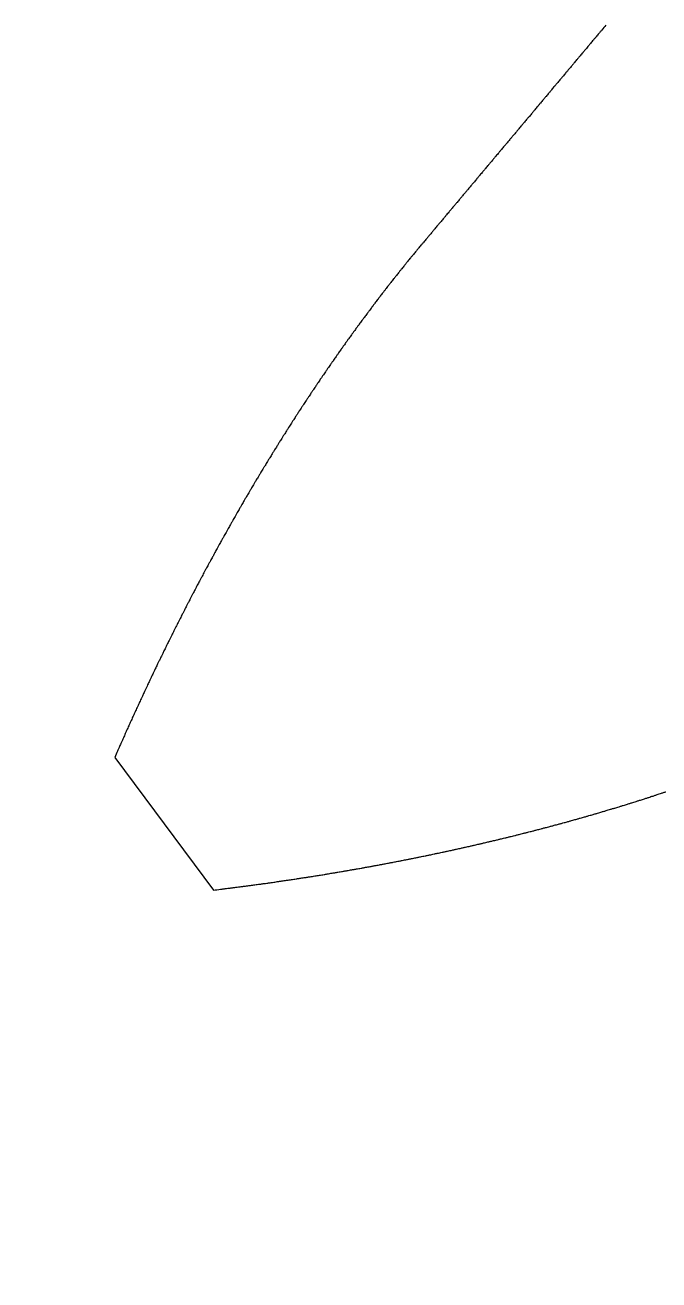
# Model space of a CAD drawing. Header units: millimetres. Extents: x -99 to 99, y -114 to 99.
# Drawn here: x -67.15 to -57.64, y -55.28 to -36.45 of the extents above; entities that cross this region are included whole.
import ezdxf

# ---------------------------------------------------------------- set-up
doc = ezdxf.new("R2010")
doc.units = ezdxf.units.MM

msp = doc.modelspace()

# ---------------------------------------------------------------- linework, layer by layer
at = {"color": 7, "linetype": 'Continuous', "lineweight": 25}
msp.add_line((-65.805, -47.444), (-64.324, -49.433), dxfattribs=at)
msp.add_circle((0, 0), 99, dxfattribs=at)
for points, knots in [([(-58.438, -36.451), (-58.458, -36.475), (-58.479, -36.5), (-58.5, -36.525), (-58.505, -36.531), (-58.514, -36.542), (-58.528, -36.559), (-58.537, -36.57), (-58.542, -36.575), (-58.556, -36.592), (-58.57, -36.608), (-58.584, -36.625), (-58.589, -36.631), (-58.598, -36.642), (-58.612, -36.658), (-58.621, -36.669), (-58.626, -36.675), (-58.64, -36.691), (-58.654, -36.708), (-58.668, -36.725), (-58.672, -36.73), (-58.682, -36.741), (-58.695, -36.758), (-58.705, -36.769), (-58.709, -36.774), (-58.723, -36.791), (-58.737, -36.808), (-58.751, -36.824), (-58.756, -36.83), (-58.765, -36.841), (-58.779, -36.858), (-58.788, -36.869), (-58.793, -36.874), (-58.807, -36.891), (-58.821, -36.907), (-58.835, -36.924), (-58.839, -36.929), (-58.849, -36.941), (-58.863, -36.957), (-58.872, -36.968), (-58.877, -36.974), (-58.891, -36.99), (-58.904, -37.007), (-58.918, -37.024), (-58.923, -37.029), (-58.932, -37.04), (-58.946, -37.057), (-58.956, -37.068), (-58.96, -37.073), (-58.974, -37.09), (-58.988, -37.107), (-59.002, -37.123), (-59.007, -37.129), (-59.016, -37.14), (-59.03, -37.156), (-59.039, -37.167), (-59.044, -37.173), (-59.058, -37.189), (-59.072, -37.206), (-59.085, -37.223), (-59.09, -37.228), (-59.099, -37.239), (-59.113, -37.256), (-59.123, -37.267), (-59.127, -37.272), (-59.141, -37.289), (-59.155, -37.306), (-59.169, -37.322), (-59.174, -37.328), (-59.183, -37.339), (-59.197, -37.355), (-59.206, -37.366), (-59.211, -37.372), (-59.225, -37.389), (-59.239, -37.405), (-59.253, -37.422), (-59.257, -37.427), (-59.266, -37.438), (-59.28, -37.455), (-59.29, -37.466), (-59.294, -37.472), (-59.308, -37.488), (-59.322, -37.505), (-59.336, -37.521), (-59.341, -37.527), (-59.35, -37.538), (-59.364, -37.554), (-59.373, -37.566), (-59.378, -37.571), (-59.392, -37.588), (-59.406, -37.604), (-59.42, -37.621), (-59.424, -37.626), (-59.433, -37.637), (-59.447, -37.654), (-59.457, -37.665), (-59.461, -37.671), (-59.475, -37.687), (-59.489, -37.704), (-59.503, -37.72), (-59.508, -37.726), (-59.517, -37.737), (-59.531, -37.753), (-59.54, -37.764), (-59.545, -37.77), (-59.559, -37.787), (-59.573, -37.803), (-59.586, -37.82), (-59.591, -37.825), (-59.6, -37.836), (-59.614, -37.853), (-59.624, -37.864), (-59.628, -37.869), (-59.642, -37.886), (-59.656, -37.903), (-59.67, -37.919), (-59.675, -37.925), (-59.684, -37.936), (-59.698, -37.952), (-59.707, -37.963), (-59.712, -37.969), (-59.726, -37.985), (-59.739, -38.002), (-59.753, -38.019), (-59.758, -38.024), (-59.767, -38.035), (-59.781, -38.052), (-59.79, -38.063), (-59.795, -38.068), (-59.809, -38.085), (-59.823, -38.101), (-59.837, -38.118), (-59.841, -38.124), (-59.851, -38.135), (-59.865, -38.151), (-59.874, -38.162), (-59.878, -38.168), (-59.892, -38.184), (-59.906, -38.201), (-59.92, -38.217), (-59.925, -38.223), (-59.934, -38.234), (-59.948, -38.251), (-59.957, -38.262), (-59.962, -38.267), (-59.976, -38.284), (-59.99, -38.3), (-60.004, -38.317), (-60.008, -38.322), (-60.017, -38.333), (-60.031, -38.35), (-60.041, -38.361), (-60.045, -38.366), (-60.059, -38.383), (-60.073, -38.4), (-60.087, -38.416), (-60.092, -38.422), (-60.101, -38.433), (-60.115, -38.449), (-60.124, -38.46), (-60.129, -38.466), (-60.142, -38.482), (-60.156, -38.499), (-60.17, -38.515), (-60.175, -38.521), (-60.184, -38.532), (-60.198, -38.549), (-60.207, -38.56), (-60.212, -38.565), (-60.226, -38.582), (-60.24, -38.598), (-60.254, -38.615), (-60.258, -38.62), (-60.267, -38.631), (-60.281, -38.648), (-60.291, -38.659), (-60.295, -38.664), (-60.309, -38.681), (-60.323, -38.698), (-60.337, -38.714), (-60.342, -38.72), (-60.351, -38.731), (-60.365, -38.747), (-60.374, -38.758), (-60.379, -38.764), (-60.392, -38.78), (-60.406, -38.797), (-60.42, -38.813), (-60.425, -38.819), (-60.434, -38.83), (-60.448, -38.846), (-60.457, -38.857), (-60.462, -38.863), (-60.476, -38.88), (-60.49, -38.896), (-60.504, -38.913), (-60.508, -38.918), (-60.517, -38.929), (-60.531, -38.946), (-60.541, -38.957), (-60.545, -38.962), (-60.559, -38.979), (-60.573, -38.995), (-60.587, -39.012), (-60.591, -39.017), (-60.601, -39.028), (-60.615, -39.045), (-60.624, -39.056), (-60.628, -39.062), (-60.642, -39.078), (-60.656, -39.095), (-60.67, -39.111), (-60.675, -39.117), (-60.684, -39.128), (-60.698, -39.144), (-60.707, -39.155), (-60.712, -39.161), (-60.726, -39.177), (-60.739, -39.194), (-60.753, -39.21), (-60.758, -39.216), (-60.767, -39.227), (-60.781, -39.243), (-60.79, -39.254), (-60.795, -39.26), (-60.809, -39.277), (-60.823, -39.293), (-60.837, -39.31), (-60.841, -39.315), (-60.85, -39.326), (-60.864, -39.343), (-60.874, -39.354), (-60.878, -39.359), (-60.892, -39.376), (-60.906, -39.392), (-60.92, -39.409), (-60.924, -39.414), (-60.934, -39.425), (-60.948, -39.442), (-60.957, -39.453), (-60.961, -39.458), (-60.975, -39.475), (-60.989, -39.491), (-61.003, -39.508), (-61.008, -39.513), (-61.017, -39.524), (-61.031, -39.541), (-61.04, -39.552), (-61.045, -39.558), (-61.058, -39.574), (-61.072, -39.591), (-61.086, -39.607), (-61.091, -39.613), (-61.1, -39.624), (-61.114, -39.64), (-61.123, -39.651), (-61.128, -39.657), (-61.142, -39.673), (-61.156, -39.69), (-61.169, -39.706), (-61.174, -39.712), (-61.183, -39.723), (-61.197, -39.739), (-61.206, -39.75), (-61.211, -39.756), (-61.225, -39.772), (-61.239, -39.789), (-61.252, -39.806), (-61.257, -39.811), (-61.266, -39.822), (-61.28, -39.839), (-61.289, -39.85), (-61.294, -39.855), (-61.308, -39.872), (-61.321, -39.889), (-61.335, -39.906), (-61.34, -39.911), (-61.349, -39.922), (-61.363, -39.939), (-61.372, -39.95), (-61.376, -39.956), (-61.39, -39.973), (-61.404, -39.989), (-61.417, -40.006), (-61.422, -40.012), (-61.431, -40.023), (-61.445, -40.04), (-61.454, -40.051), (-61.458, -40.057), (-61.472, -40.074), (-61.485, -40.09), (-61.499, -40.107), (-61.504, -40.113), (-61.513, -40.124), (-61.526, -40.141), (-61.535, -40.153), (-61.54, -40.158), (-61.553, -40.175), (-61.567, -40.192), (-61.58, -40.209), (-61.585, -40.215), (-61.594, -40.226), (-61.607, -40.243), (-61.616, -40.255), (-61.621, -40.26), (-61.634, -40.278), (-61.648, -40.295), (-61.661, -40.312), (-61.666, -40.317), (-61.675, -40.329), (-61.688, -40.346), (-61.697, -40.358), (-61.701, -40.363), (-61.715, -40.38), (-61.728, -40.398), (-61.742, -40.415), (-61.746, -40.421), (-61.755, -40.432), (-61.768, -40.449), (-61.777, -40.461), (-61.782, -40.467), (-61.795, -40.484), (-61.808, -40.501), (-61.822, -40.519), (-61.826, -40.524), (-61.835, -40.536), (-61.848, -40.553), (-61.857, -40.565), (-61.861, -40.571), (-61.875, -40.588), (-61.888, -40.606), (-61.901, -40.623), (-61.905, -40.629), (-61.914, -40.64), (-61.928, -40.658), (-61.936, -40.67), (-61.941, -40.675), (-61.954, -40.693), (-61.967, -40.71), (-61.98, -40.728), (-61.985, -40.734), (-61.993, -40.745), (-62.007, -40.763), (-62.015, -40.775), (-62.02, -40.781), (-62.033, -40.798), (-62.046, -40.816), (-62.059, -40.833), (-62.063, -40.839), (-62.072, -40.851), (-62.085, -40.869), (-62.094, -40.88), (-62.098, -40.886), (-62.111, -40.904), (-62.124, -40.922), (-62.137, -40.939), (-62.142, -40.945), (-62.15, -40.957), (-62.163, -40.975), (-62.172, -40.987), (-62.176, -40.993), (-62.189, -41.011), (-62.202, -41.028), (-62.215, -41.046), (-62.219, -41.052), (-62.228, -41.064), (-62.241, -41.082), (-62.25, -41.094), (-62.254, -41.1), (-62.267, -41.118), (-62.28, -41.136), (-62.293, -41.153), (-62.297, -41.159), (-62.306, -41.171), (-62.318, -41.189), (-62.327, -41.201), (-62.331, -41.207), (-62.344, -41.225), (-62.357, -41.243), (-62.37, -41.261), (-62.374, -41.267), (-62.383, -41.279), (-62.395, -41.297), (-62.404, -41.309), (-62.408, -41.315), (-62.421, -41.333), (-62.434, -41.352), (-62.446, -41.37), (-62.451, -41.376), (-62.459, -41.388), (-62.472, -41.406), (-62.48, -41.418), (-62.485, -41.424), (-62.497, -41.442), (-62.51, -41.46), (-62.523, -41.479), (-62.527, -41.485), (-62.535, -41.497), (-62.548, -41.515), (-62.556, -41.527), (-62.561, -41.533), (-62.573, -41.551), (-62.586, -41.57), (-62.599, -41.588), (-62.603, -41.594), (-62.611, -41.606), (-62.624, -41.625), (-62.632, -41.637), (-62.636, -41.643), (-62.649, -41.661), (-62.661, -41.68), (-62.674, -41.698), (-62.678, -41.704), (-62.687, -41.716), (-62.699, -41.735), (-62.707, -41.747), (-62.712, -41.753), (-62.724, -41.772), (-62.737, -41.79), (-62.749, -41.809), (-62.753, -41.815), (-62.762, -41.827), (-62.774, -41.845), (-62.782, -41.858), (-62.786, -41.864), (-62.799, -41.883), (-62.811, -41.901), (-62.824, -41.92), (-62.828, -41.926), (-62.836, -41.938), (-62.849, -41.957), (-62.857, -41.969), (-62.861, -41.975), (-62.873, -41.994), (-62.886, -42.013), (-62.898, -42.031), (-62.902, -42.037), (-62.91, -42.05), (-62.923, -42.069), (-62.931, -42.081), (-62.935, -42.087), (-62.947, -42.106), (-62.96, -42.125), (-62.972, -42.143), (-62.976, -42.15), (-62.984, -42.162), (-62.996, -42.181), (-63.005, -42.193), (-63.009, -42.2), (-63.021, -42.218), (-63.033, -42.237), (-63.045, -42.256), (-63.049, -42.262), (-63.058, -42.275), (-63.07, -42.294), (-63.078, -42.306), (-63.082, -42.313), (-63.094, -42.331), (-63.106, -42.35), (-63.118, -42.369), (-63.123, -42.375), (-63.131, -42.388), (-63.143, -42.407), (-63.151, -42.42), (-63.155, -42.426), (-63.167, -42.445), (-63.179, -42.464), (-63.191, -42.483), (-63.195, -42.489), (-63.203, -42.502), (-63.215, -42.521), (-63.223, -42.533), (-63.227, -42.54), (-63.239, -42.559), (-63.251, -42.578), (-63.264, -42.597), (-63.268, -42.603), (-63.276, -42.616), (-63.288, -42.635), (-63.296, -42.648), (-63.3, -42.654), (-63.312, -42.673), (-63.324, -42.693), (-63.335, -42.712), (-63.339, -42.718), (-63.347, -42.731), (-63.359, -42.75), (-63.367, -42.763), (-63.371, -42.769), (-63.383, -42.788), (-63.395, -42.808), (-63.407, -42.827), (-63.411, -42.833), (-63.419, -42.846), (-63.431, -42.865), (-63.439, -42.878), (-63.443, -42.885), (-63.455, -42.904), (-63.466, -42.923), (-63.478, -42.943), (-63.482, -42.949), (-63.49, -42.962), (-63.502, -42.981), (-63.51, -42.994), (-63.514, -43.001), (-63.525, -43.02), (-63.537, -43.039), (-63.549, -43.059), (-63.553, -43.065), (-63.561, -43.078), (-63.573, -43.098), (-63.58, -43.11), (-63.584, -43.117), (-63.596, -43.136), (-63.608, -43.156), (-63.619, -43.175), (-63.623, -43.182), (-63.631, -43.195), (-63.643, -43.214), (-63.651, -43.227), (-63.654, -43.234), (-63.666, -43.253), (-63.678, -43.273), (-63.689, -43.292), (-63.693, -43.299), (-63.701, -43.312), (-63.713, -43.332), (-63.72, -43.345), (-63.724, -43.351), (-63.736, -43.371), (-63.748, -43.39), (-63.759, -43.41), (-63.763, -43.417), (-63.771, -43.43), (-63.782, -43.449), (-63.79, -43.463), (-63.794, -43.469), (-63.805, -43.489), (-63.817, -43.508), (-63.828, -43.528), (-63.832, -43.535), (-63.84, -43.548), (-63.851, -43.568), (-63.859, -43.581), (-63.863, -43.587), (-63.874, -43.607), (-63.886, -43.627), (-63.897, -43.647), (-63.901, -43.653), (-63.909, -43.667), (-63.92, -43.686), (-63.928, -43.7), (-63.932, -43.706), (-63.943, -43.726), (-63.954, -43.746), (-63.966, -43.766), (-63.97, -43.772), (-63.977, -43.786), (-63.989, -43.806), (-63.996, -43.819), (-64, -43.826), (-64.011, -43.845), (-64.023, -43.865), (-64.034, -43.885), (-64.038, -43.892), (-64.045, -43.905), (-64.057, -43.925), (-64.064, -43.939), (-64.068, -43.945), (-64.079, -43.965), (-64.09, -43.985), (-64.102, -44.005), (-64.105, -44.012), (-64.113, -44.025), (-64.124, -44.045), (-64.132, -44.059), (-64.135, -44.065), (-64.147, -44.086), (-64.158, -44.106), (-64.169, -44.126), (-64.173, -44.132), (-64.18, -44.146), (-64.192, -44.166), (-64.199, -44.179), (-64.203, -44.186), (-64.214, -44.206), (-64.225, -44.226), (-64.236, -44.247), (-64.24, -44.253), (-64.247, -44.267), (-64.258, -44.287), (-64.266, -44.301), (-64.27, -44.307), (-64.281, -44.328), (-64.292, -44.348), (-64.303, -44.368), (-64.306, -44.375), (-64.314, -44.388), (-64.325, -44.409), (-64.332, -44.422), (-64.336, -44.429), (-64.347, -44.449), (-64.358, -44.47), (-64.369, -44.49), (-64.373, -44.497), (-64.38, -44.51), (-64.391, -44.531), (-64.398, -44.544), (-64.402, -44.551), (-64.413, -44.571), (-64.424, -44.592), (-64.435, -44.612), (-64.439, -44.619), (-64.446, -44.633), (-64.457, -44.653), (-64.464, -44.667), (-64.468, -44.673), (-64.479, -44.694), (-64.49, -44.714), (-64.5, -44.735), (-64.504, -44.742), (-64.511, -44.755), (-64.522, -44.776), (-64.529, -44.789), (-64.533, -44.796), (-64.544, -44.817), (-64.555, -44.837), (-64.566, -44.858), (-64.569, -44.865), (-64.576, -44.879), (-64.587, -44.899), (-64.594, -44.913), (-64.598, -44.92), (-64.609, -44.94), (-64.62, -44.961), (-64.63, -44.982), (-64.634, -44.988), (-64.641, -45.002), (-64.652, -45.023), (-64.659, -45.037), (-64.663, -45.044), (-64.673, -45.064), (-64.684, -45.085), (-64.695, -45.106), (-64.698, -45.113), (-64.706, -45.126), (-64.716, -45.147), (-64.723, -45.161), (-64.727, -45.168), (-64.738, -45.189), (-64.748, -45.209), (-64.759, -45.23), (-64.762, -45.237), (-64.769, -45.251), (-64.78, -45.272), (-64.787, -45.286), (-64.791, -45.293), (-64.801, -45.313), (-64.812, -45.334), (-64.822, -45.355), (-64.826, -45.362), (-64.833, -45.376), (-64.844, -45.397), (-64.851, -45.411), (-64.854, -45.418), (-64.865, -45.439), (-64.875, -45.459), (-64.886, -45.48), (-64.889, -45.487), (-64.896, -45.501), (-64.907, -45.522), (-64.914, -45.536), (-64.917, -45.543), (-64.928, -45.564), (-64.938, -45.585), (-64.949, -45.606), (-64.952, -45.613), (-64.959, -45.627), (-64.97, -45.648), (-64.977, -45.662), (-64.98, -45.669), (-64.99, -45.69), (-65.001, -45.711), (-65.011, -45.732), (-65.015, -45.739), (-65.022, -45.753), (-65.032, -45.775), (-65.039, -45.789), (-65.042, -45.796), (-65.053, -45.817), (-65.063, -45.838), (-65.073, -45.859), (-65.077, -45.866), (-65.084, -45.88), (-65.094, -45.901), (-65.101, -45.915), (-65.104, -45.923), (-65.115, -45.944), (-65.125, -45.965), (-65.135, -45.986), (-65.139, -45.993), (-65.146, -46.007), (-65.156, -46.029), (-65.163, -46.043), (-65.166, -46.05), (-65.176, -46.071), (-65.186, -46.092), (-65.197, -46.114), (-65.2, -46.121), (-65.207, -46.135), (-65.217, -46.156), (-65.224, -46.17), (-65.227, -46.178), (-65.237, -46.199), (-65.248, -46.22), (-65.258, -46.242), (-65.261, -46.249), (-65.268, -46.263), (-65.278, -46.284), (-65.285, -46.299), (-65.288, -46.306), (-65.298, -46.327), (-65.308, -46.348), (-65.318, -46.37), (-65.322, -46.377), (-65.329, -46.391), (-65.339, -46.413), (-65.345, -46.427), (-65.349, -46.434), (-65.359, -46.456), (-65.369, -46.477), (-65.379, -46.499), (-65.382, -46.506), (-65.389, -46.52), (-65.399, -46.542), (-65.405, -46.556), (-65.409, -46.563), (-65.419, -46.585), (-65.429, -46.606), (-65.439, -46.628), (-65.442, -46.635), (-65.449, -46.649), (-65.459, -46.671), (-65.465, -46.685), (-65.469, -46.693), (-65.478, -46.714), (-65.488, -46.736), (-65.498, -46.757), (-65.502, -46.765), (-65.508, -46.779), (-65.518, -46.801), (-65.525, -46.815), (-65.528, -46.822), (-65.538, -46.844), (-65.548, -46.866), (-65.557, -46.887), (-65.561, -46.895), (-65.567, -46.909), (-65.577, -46.931), (-65.584, -46.945), (-65.587, -46.953), (-65.597, -46.974), (-65.607, -46.996), (-65.616, -47.018), (-65.62, -47.025), (-65.626, -47.04), (-65.636, -47.061), (-65.642, -47.076), (-65.646, -47.083), (-65.655, -47.105), (-65.665, -47.127), (-65.675, -47.149), (-65.678, -47.156), (-65.685, -47.17), (-65.694, -47.192), (-65.701, -47.207), (-65.704, -47.214), (-65.714, -47.236), (-65.723, -47.258), (-65.733, -47.28), (-65.736, -47.287), (-65.743, -47.302), (-65.752, -47.324), (-65.759, -47.338), (-65.762, -47.346), (-65.776, -47.378), (-65.791, -47.411), (-65.805, -47.444)], [0, 0, 0, 0, 0.007338, 0.007338, 0.007338, 0.008969, 0.010599, 0.01223, 0.01223, 0.01223, 0.017121, 0.017121, 0.017121, 0.018752, 0.020382, 0.022012, 0.022012, 0.022012, 0.026903, 0.026903, 0.026903, 0.028533, 0.030162, 0.031792, 0.031792, 0.031792, 0.036682, 0.036682, 0.036682, 0.038312, 0.039941, 0.041571, 0.041571, 0.041571, 0.046459, 0.046459, 0.046459, 0.048089, 0.049718, 0.051347, 0.051347, 0.051347, 0.056235, 0.056235, 0.056235, 0.057864, 0.059493, 0.061122, 0.061122, 0.061122, 0.066009, 0.066009, 0.066009, 0.067638, 0.069267, 0.070895, 0.070895, 0.070895, 0.075781, 0.075781, 0.075781, 0.07741, 0.079038, 0.080667, 0.080667, 0.080667, 0.085551, 0.085551, 0.085551, 0.08718, 0.088808, 0.090436, 0.090436, 0.090436, 0.09532, 0.09532, 0.09532, 0.096948, 0.098576, 0.100204, 0.100204, 0.100204, 0.105087, 0.105087, 0.105087, 0.106714, 0.108342, 0.10997, 0.10997, 0.10997, 0.114852, 0.114852, 0.114852, 0.116479, 0.118106, 0.119734, 0.119734, 0.119734, 0.124615, 0.124615, 0.124615, 0.126242, 0.127869, 0.129496, 0.129496, 0.129496, 0.134377, 0.134377, 0.134377, 0.136003, 0.13763, 0.139257, 0.139257, 0.139257, 0.144137, 0.144137, 0.144137, 0.145763, 0.147389, 0.149016, 0.149016, 0.149016, 0.153895, 0.153895, 0.153895, 0.155521, 0.157147, 0.158773, 0.158773, 0.158773, 0.163651, 0.163651, 0.163651, 0.165277, 0.166903, 0.168529, 0.168529, 0.168529, 0.173406, 0.173406, 0.173406, 0.175031, 0.176657, 0.178283, 0.178283, 0.178283, 0.183159, 0.183159, 0.183159, 0.184784, 0.18641, 0.188035, 0.188035, 0.188035, 0.19291, 0.19291, 0.19291, 0.194535, 0.19616, 0.197785, 0.197785, 0.197785, 0.20266, 0.20266, 0.20266, 0.204285, 0.20591, 0.207534, 0.207534, 0.207534, 0.212408, 0.212408, 0.212408, 0.214033, 0.215657, 0.217282, 0.217282, 0.217282, 0.222155, 0.222155, 0.222155, 0.223779, 0.225403, 0.227027, 0.227027, 0.227027, 0.231899, 0.231899, 0.231899, 0.233523, 0.235147, 0.236771, 0.236771, 0.236771, 0.241643, 0.241643, 0.241643, 0.243266, 0.24489, 0.246514, 0.246514, 0.246514, 0.251384, 0.251384, 0.251384, 0.253007, 0.254631, 0.256254, 0.256254, 0.256254, 0.261124, 0.261124, 0.261124, 0.262747, 0.26437, 0.265993, 0.265993, 0.265993, 0.270862, 0.270862, 0.270862, 0.272485, 0.274108, 0.275731, 0.275731, 0.275731, 0.280599, 0.280599, 0.280599, 0.282222, 0.283844, 0.285467, 0.285467, 0.285467, 0.290334, 0.290334, 0.290334, 0.291957, 0.293579, 0.295201, 0.295201, 0.295201, 0.300068, 0.300068, 0.300068, 0.30169, 0.303312, 0.304934, 0.304934, 0.304934, 0.3098, 0.3098, 0.3098, 0.311422, 0.313044, 0.314665, 0.314665, 0.314665, 0.31953, 0.31953, 0.31953, 0.321153, 0.322775, 0.324397, 0.324397, 0.324397, 0.329266, 0.329266, 0.329266, 0.33089, 0.332514, 0.334138, 0.334138, 0.334138, 0.339015, 0.339015, 0.339015, 0.340642, 0.342269, 0.343896, 0.343896, 0.343896, 0.348781, 0.348781, 0.348781, 0.350411, 0.35204, 0.35367, 0.35367, 0.35367, 0.358563, 0.358563, 0.358563, 0.360196, 0.361828, 0.363461, 0.363461, 0.363461, 0.368362, 0.368362, 0.368362, 0.369997, 0.371632, 0.373268, 0.373268, 0.373268, 0.378177, 0.378177, 0.378177, 0.379815, 0.381453, 0.383091, 0.383091, 0.383091, 0.388009, 0.388009, 0.388009, 0.38965, 0.391291, 0.392931, 0.392931, 0.392931, 0.397858, 0.397858, 0.397858, 0.399501, 0.401145, 0.402788, 0.402788, 0.402788, 0.407722, 0.407722, 0.407722, 0.409369, 0.411015, 0.412661, 0.412661, 0.412661, 0.417604, 0.417604, 0.417604, 0.419253, 0.420902, 0.422551, 0.422551, 0.422551, 0.427502, 0.427502, 0.427502, 0.429153, 0.430805, 0.432457, 0.432457, 0.432457, 0.437416, 0.437416, 0.437416, 0.439071, 0.440725, 0.442379, 0.442379, 0.442379, 0.447347, 0.447347, 0.447347, 0.449004, 0.450661, 0.452319, 0.452319, 0.452319, 0.457294, 0.457294, 0.457294, 0.458954, 0.460614, 0.462274, 0.462274, 0.462274, 0.467258, 0.467258, 0.467258, 0.468921, 0.470584, 0.472246, 0.472246, 0.472246, 0.477239, 0.477239, 0.477239, 0.478904, 0.480569, 0.482235, 0.482235, 0.482235, 0.487235, 0.487235, 0.487235, 0.488904, 0.490572, 0.49224, 0.49224, 0.49224, 0.497249, 0.497249, 0.497249, 0.49892, 0.500591, 0.502262, 0.502262, 0.502262, 0.507279, 0.507279, 0.507279, 0.508952, 0.510626, 0.5123, 0.5123, 0.5123, 0.517325, 0.517325, 0.517325, 0.519002, 0.520678, 0.522354, 0.522354, 0.522354, 0.527388, 0.527388, 0.527388, 0.529067, 0.530746, 0.532426, 0.532426, 0.532426, 0.537467, 0.537467, 0.537467, 0.539149, 0.540831, 0.542513, 0.542513, 0.542513, 0.547563, 0.547563, 0.547563, 0.549248, 0.550933, 0.552617, 0.552617, 0.552617, 0.557676, 0.557676, 0.557676, 0.559363, 0.561051, 0.562738, 0.562738, 0.562738, 0.567805, 0.567805, 0.567805, 0.569495, 0.571185, 0.572875, 0.572875, 0.572875, 0.57795, 0.57795, 0.57795, 0.579643, 0.581336, 0.583029, 0.583029, 0.583029, 0.588112, 0.588112, 0.588112, 0.589808, 0.591503, 0.593199, 0.593199, 0.593199, 0.59829, 0.59829, 0.59829, 0.599989, 0.601687, 0.603386, 0.603386, 0.603386, 0.608485, 0.608485, 0.608485, 0.610186, 0.611888, 0.613589, 0.613589, 0.613589, 0.618697, 0.618697, 0.618697, 0.620401, 0.622105, 0.623808, 0.623808, 0.623808, 0.628924, 0.628924, 0.628924, 0.630631, 0.632338, 0.634045, 0.634045, 0.634045, 0.639169, 0.639169, 0.639169, 0.640878, 0.642588, 0.644297, 0.644297, 0.644297, 0.64943, 0.64943, 0.64943, 0.651142, 0.652854, 0.654566, 0.654566, 0.654566, 0.659707, 0.659707, 0.659707, 0.661422, 0.663137, 0.664852, 0.664852, 0.664852, 0.670001, 0.670001, 0.670001, 0.671719, 0.673437, 0.675154, 0.675154, 0.675154, 0.680312, 0.680312, 0.680312, 0.682032, 0.683753, 0.685473, 0.685473, 0.685473, 0.690638, 0.690638, 0.690638, 0.692362, 0.694085, 0.695808, 0.695808, 0.695808, 0.700982, 0.700982, 0.700982, 0.702708, 0.704434, 0.70616, 0.70616, 0.70616, 0.711342, 0.711342, 0.711342, 0.713071, 0.714799, 0.716528, 0.716528, 0.716528, 0.721718, 0.721718, 0.721718, 0.72345, 0.725181, 0.726913, 0.726913, 0.726913, 0.732111, 0.732111, 0.732111, 0.733845, 0.73558, 0.737314, 0.737314, 0.737314, 0.742521, 0.742521, 0.742521, 0.744258, 0.745995, 0.747732, 0.747732, 0.747732, 0.752947, 0.752947, 0.752947, 0.754686, 0.756426, 0.758166, 0.758166, 0.758166, 0.763389, 0.763389, 0.763389, 0.765131, 0.766874, 0.768616, 0.768616, 0.768616, 0.773848, 0.773848, 0.773848, 0.775593, 0.777338, 0.779084, 0.779084, 0.779084, 0.784323, 0.784323, 0.784323, 0.786071, 0.787819, 0.789567, 0.789567, 0.789567, 0.794815, 0.794815, 0.794815, 0.796566, 0.798317, 0.800067, 0.800067, 0.800067, 0.805324, 0.805324, 0.805324, 0.807077, 0.808831, 0.810584, 0.810584, 0.810584, 0.815849, 0.815849, 0.815849, 0.817605, 0.819361, 0.821117, 0.821117, 0.821117, 0.82639, 0.82639, 0.82639, 0.828149, 0.829908, 0.831667, 0.831667, 0.831667, 0.836948, 0.836948, 0.836948, 0.83871, 0.840472, 0.842233, 0.842233, 0.842233, 0.847523, 0.847523, 0.847523, 0.849287, 0.851052, 0.852816, 0.852816, 0.852816, 0.858114, 0.858114, 0.858114, 0.859881, 0.861648, 0.863415, 0.863415, 0.863415, 0.868721, 0.868721, 0.868721, 0.870491, 0.872261, 0.874031, 0.874031, 0.874031, 0.879345, 0.879345, 0.879345, 0.881118, 0.88289, 0.884663, 0.884663, 0.884663, 0.889985, 0.889985, 0.889985, 0.891761, 0.893536, 0.895312, 0.895312, 0.895312, 0.900642, 0.900642, 0.900642, 0.902421, 0.904199, 0.905977, 0.905977, 0.905977, 0.911316, 0.911316, 0.911316, 0.913097, 0.914878, 0.916659, 0.916659, 0.916659, 0.922006, 0.922006, 0.922006, 0.92379, 0.925573, 0.927357, 0.927357, 0.927357, 0.932712, 0.932712, 0.932712, 0.934499, 0.936285, 0.938072, 0.938072, 0.938072, 0.943435, 0.943435, 0.943435, 0.945224, 0.947014, 0.948803, 0.948803, 0.948803, 0.954175, 0.954175, 0.954175, 0.955967, 0.957759, 0.959551, 0.959551, 0.959551, 0.964931, 0.964931, 0.964931, 0.966725, 0.96852, 0.970315, 0.970315, 0.970315, 0.975703, 0.975703, 0.975703, 0.977501, 0.979298, 0.981096, 0.981096, 0.981096, 0.986492, 0.986492, 0.986492, 0.988292, 0.990093, 0.991893, 0.991893, 0.991893, 1, 1, 1, 1]), ([(-64.324, -49.433), (-64.289, -49.429), (-64.253, -49.425), (-64.217, -49.42), (-64.209, -49.419), (-64.193, -49.417), (-64.17, -49.414), (-64.154, -49.412), (-64.146, -49.411), (-64.122, -49.408), (-64.098, -49.405), (-64.075, -49.402), (-64.067, -49.401), (-64.051, -49.399), (-64.027, -49.396), (-64.011, -49.394), (-64.004, -49.393), (-63.98, -49.39), (-63.956, -49.387), (-63.933, -49.384), (-63.925, -49.383), (-63.909, -49.381), (-63.885, -49.378), (-63.869, -49.376), (-63.862, -49.375), (-63.838, -49.372), (-63.814, -49.369), (-63.791, -49.365), (-63.783, -49.364), (-63.767, -49.362), (-63.743, -49.359), (-63.728, -49.357), (-63.72, -49.356), (-63.696, -49.353), (-63.673, -49.349), (-63.649, -49.346), (-63.641, -49.345), (-63.625, -49.343), (-63.602, -49.34), (-63.586, -49.338), (-63.578, -49.336), (-63.555, -49.333), (-63.531, -49.33), (-63.508, -49.327), (-63.5, -49.325), (-63.484, -49.323), (-63.46, -49.32), (-63.445, -49.318), (-63.437, -49.317), (-63.413, -49.313), (-63.39, -49.31), (-63.366, -49.306), (-63.359, -49.305), (-63.343, -49.303), (-63.32, -49.3), (-63.304, -49.297), (-63.296, -49.296), (-63.273, -49.293), (-63.249, -49.289), (-63.226, -49.286), (-63.218, -49.285), (-63.202, -49.282), (-63.179, -49.279), (-63.163, -49.276), (-63.155, -49.275), (-63.132, -49.272), (-63.109, -49.268), (-63.085, -49.265), (-63.077, -49.264), (-63.062, -49.261), (-63.038, -49.258), (-63.023, -49.255), (-63.015, -49.254), (-62.992, -49.25), (-62.968, -49.247), (-62.945, -49.243), (-62.937, -49.242), (-62.922, -49.24), (-62.898, -49.236), (-62.883, -49.233), (-62.875, -49.232), (-62.852, -49.228), (-62.828, -49.225), (-62.805, -49.221), (-62.797, -49.22), (-62.782, -49.217), (-62.758, -49.214), (-62.743, -49.211), (-62.735, -49.21), (-62.712, -49.206), (-62.689, -49.202), (-62.665, -49.199), (-62.658, -49.197), (-62.642, -49.195), (-62.619, -49.191), (-62.603, -49.188), (-62.596, -49.187), (-62.573, -49.183), (-62.549, -49.179), (-62.526, -49.176), (-62.518, -49.174), (-62.503, -49.172), (-62.48, -49.168), (-62.464, -49.165), (-62.457, -49.164), (-62.433, -49.16), (-62.41, -49.156), (-62.387, -49.152), (-62.379, -49.151), (-62.364, -49.148), (-62.341, -49.144), (-62.325, -49.142), (-62.318, -49.14), (-62.295, -49.136), (-62.272, -49.132), (-62.248, -49.128), (-62.241, -49.127), (-62.225, -49.124), (-62.202, -49.12), (-62.187, -49.117), (-62.179, -49.116), (-62.156, -49.112), (-62.133, -49.108), (-62.11, -49.104), (-62.102, -49.102), (-62.087, -49.1), (-62.064, -49.095), (-62.049, -49.093), (-62.041, -49.091), (-62.018, -49.087), (-61.995, -49.083), (-61.972, -49.079), (-61.964, -49.077), (-61.949, -49.075), (-61.926, -49.07), (-61.911, -49.068), (-61.903, -49.066), (-61.88, -49.062), (-61.857, -49.058), (-61.834, -49.053), (-61.827, -49.052), (-61.811, -49.049), (-61.788, -49.045), (-61.773, -49.042), (-61.765, -49.04), (-61.742, -49.036), (-61.72, -49.032), (-61.697, -49.027), (-61.689, -49.026), (-61.674, -49.023), (-61.651, -49.019), (-61.636, -49.016), (-61.628, -49.014), (-61.605, -49.01), (-61.582, -49.006), (-61.56, -49.001), (-61.552, -49), (-61.537, -48.997), (-61.514, -48.992), (-61.499, -48.989), (-61.491, -48.988), (-61.468, -48.983), (-61.446, -48.979), (-61.423, -48.974), (-61.415, -48.973), (-61.4, -48.97), (-61.377, -48.965), (-61.362, -48.962), (-61.354, -48.961), (-61.332, -48.956), (-61.309, -48.952), (-61.286, -48.947), (-61.279, -48.945), (-61.263, -48.942), (-61.241, -48.938), (-61.226, -48.935), (-61.218, -48.933), (-61.195, -48.928), (-61.173, -48.924), (-61.15, -48.919), (-61.142, -48.918), (-61.127, -48.914), (-61.105, -48.91), (-61.09, -48.907), (-61.082, -48.905), (-61.059, -48.9), (-61.037, -48.896), (-61.014, -48.891), (-61.007, -48.889), (-60.992, -48.886), (-60.969, -48.881), (-60.954, -48.878), (-60.946, -48.877), (-60.924, -48.872), (-60.901, -48.867), (-60.879, -48.862), (-60.871, -48.86), (-60.856, -48.857), (-60.834, -48.852), (-60.818, -48.849), (-60.811, -48.847), (-60.788, -48.843), (-60.766, -48.838), (-60.743, -48.833), (-60.736, -48.831), (-60.721, -48.828), (-60.698, -48.823), (-60.683, -48.82), (-60.676, -48.818), (-60.653, -48.813), (-60.631, -48.808), (-60.609, -48.803), (-60.601, -48.801), (-60.586, -48.798), (-60.564, -48.793), (-60.549, -48.79), (-60.541, -48.788), (-60.519, -48.783), (-60.496, -48.778), (-60.474, -48.773), (-60.467, -48.771), (-60.452, -48.768), (-60.429, -48.763), (-60.414, -48.759), (-60.407, -48.757), (-60.384, -48.752), (-60.362, -48.747), (-60.34, -48.742), (-60.332, -48.74), (-60.317, -48.737), (-60.295, -48.732), (-60.28, -48.728), (-60.273, -48.726), (-60.251, -48.721), (-60.228, -48.716), (-60.206, -48.711), (-60.198, -48.709), (-60.184, -48.705), (-60.161, -48.7), (-60.147, -48.697), (-60.139, -48.695), (-60.117, -48.69), (-60.095, -48.684), (-60.072, -48.679), (-60.065, -48.677), (-60.05, -48.674), (-60.028, -48.668), (-60.013, -48.665), (-60.006, -48.663), (-59.984, -48.658), (-59.961, -48.652), (-59.939, -48.647), (-59.932, -48.645), (-59.917, -48.641), (-59.895, -48.636), (-59.88, -48.632), (-59.873, -48.63), (-59.851, -48.625), (-59.829, -48.619), (-59.806, -48.614), (-59.799, -48.612), (-59.784, -48.609), (-59.762, -48.603), (-59.747, -48.599), (-59.74, -48.597), (-59.718, -48.592), (-59.696, -48.586), (-59.674, -48.581), (-59.667, -48.579), (-59.652, -48.575), (-59.63, -48.57), (-59.615, -48.566), (-59.608, -48.564), (-59.586, -48.558), (-59.564, -48.553), (-59.542, -48.547), (-59.534, -48.545), (-59.52, -48.541), (-59.498, -48.536), (-59.483, -48.532), (-59.476, -48.53), (-59.454, -48.524), (-59.432, -48.518), (-59.41, -48.513), (-59.403, -48.511), (-59.388, -48.507), (-59.366, -48.501), (-59.352, -48.497), (-59.344, -48.495), (-59.322, -48.49), (-59.3, -48.484), (-59.279, -48.478), (-59.271, -48.476), (-59.257, -48.472), (-59.235, -48.466), (-59.22, -48.462), (-59.213, -48.46), (-59.191, -48.454), (-59.169, -48.449), (-59.148, -48.443), (-59.14, -48.441), (-59.126, -48.437), (-59.104, -48.431), (-59.089, -48.427), (-59.082, -48.425), (-59.06, -48.419), (-59.039, -48.413), (-59.017, -48.407), (-59.01, -48.405), (-58.995, -48.401), (-58.973, -48.395), (-58.959, -48.391), (-58.952, -48.389), (-58.93, -48.383), (-58.908, -48.377), (-58.887, -48.371), (-58.879, -48.369), (-58.865, -48.365), (-58.843, -48.358), (-58.829, -48.354), (-58.822, -48.352), (-58.8, -48.346), (-58.778, -48.34), (-58.757, -48.334), (-58.749, -48.332), (-58.735, -48.328), (-58.713, -48.321), (-58.699, -48.317), (-58.692, -48.315), (-58.67, -48.309), (-58.649, -48.303), (-58.627, -48.297), (-58.62, -48.294), (-58.605, -48.29), (-58.584, -48.284), (-58.57, -48.28), (-58.562, -48.278), (-58.541, -48.271), (-58.519, -48.265), (-58.498, -48.259), (-58.491, -48.257), (-58.476, -48.252), (-58.455, -48.246), (-58.441, -48.242), (-58.433, -48.24), (-58.412, -48.233), (-58.391, -48.227), (-58.369, -48.22), (-58.362, -48.218), (-58.348, -48.214), (-58.326, -48.207), (-58.312, -48.203), (-58.305, -48.201), (-58.283, -48.194), (-58.262, -48.188), (-58.241, -48.181), (-58.234, -48.179), (-58.219, -48.175), (-58.198, -48.168), (-58.184, -48.164), (-58.177, -48.162), (-58.155, -48.155), (-58.134, -48.149), (-58.113, -48.142), (-58.106, -48.14), (-58.091, -48.135), (-58.07, -48.129), (-58.056, -48.124), (-58.049, -48.122), (-58.028, -48.115), (-58.006, -48.109), (-57.985, -48.102), (-57.978, -48.1), (-57.964, -48.095), (-57.943, -48.089), (-57.928, -48.084), (-57.921, -48.082), (-57.9, -48.075), (-57.879, -48.068), (-57.858, -48.062), (-57.851, -48.059), (-57.837, -48.055), (-57.815, -48.048), (-57.801, -48.043), (-57.794, -48.041), (-57.773, -48.034), (-57.752, -48.027), (-57.731, -48.021), (-57.724, -48.018), (-57.71, -48.014), (-57.689, -48.007), (-57.675, -48.002), (-57.668, -48), (-57.647, -47.993), (-57.626, -47.986), (-57.605, -47.979), (-57.598, -47.977), (-57.583, -47.972), (-57.562, -47.965), (-57.548, -47.96), (-57.541, -47.958), (-57.52, -47.951), (-57.499, -47.944), (-57.479, -47.937), (-57.472, -47.935), (-57.458, -47.93), (-57.437, -47.923), (-57.423, -47.918), (-57.416, -47.916), (-57.395, -47.909), (-57.374, -47.901), (-57.353, -47.894), (-57.346, -47.892), (-57.332, -47.887), (-57.311, -47.88), (-57.297, -47.875), (-57.29, -47.873), (-57.269, -47.866), (-57.249, -47.858), (-57.228, -47.851), (-57.221, -47.849), (-57.207, -47.844), (-57.186, -47.837), (-57.172, -47.832), (-57.165, -47.829), (-57.145, -47.822), (-57.124, -47.815), (-57.103, -47.807), (-57.096, -47.805), (-57.082, -47.8), (-57.061, -47.793), (-57.048, -47.788), (-57.041, -47.785), (-57.02, -47.778), (-56.999, -47.77), (-56.979, -47.763), (-56.972, -47.761), (-56.958, -47.756), (-56.937, -47.748), (-56.924, -47.743), (-56.917, -47.741), (-56.896, -47.733), (-56.875, -47.726), (-56.855, -47.718), (-56.848, -47.716), (-56.834, -47.711), (-56.814, -47.703), (-56.8, -47.698), (-56.793, -47.696), (-56.772, -47.688), (-56.752, -47.68), (-56.731, -47.673), (-56.724, -47.67), (-56.711, -47.665), (-56.69, -47.657), (-56.677, -47.652), (-56.67, -47.65), (-56.649, -47.642), (-56.629, -47.634), (-56.608, -47.627), (-56.602, -47.624), (-56.588, -47.619), (-56.567, -47.611), (-56.554, -47.606), (-56.547, -47.603), (-56.527, -47.596), (-56.506, -47.588), (-56.486, -47.58), (-56.479, -47.578), (-56.465, -47.572), (-56.445, -47.565), (-56.431, -47.559), (-56.425, -47.557), (-56.404, -47.549), (-56.384, -47.541), (-56.364, -47.533), (-56.357, -47.53), (-56.343, -47.525), (-56.323, -47.517), (-56.31, -47.512), (-56.303, -47.509), (-56.283, -47.501), (-56.262, -47.493), (-56.242, -47.485), (-56.235, -47.483), (-56.222, -47.477), (-56.202, -47.469), (-56.188, -47.464), (-56.181, -47.461), (-56.161, -47.453), (-56.141, -47.445), (-56.121, -47.437), (-56.114, -47.434), (-56.101, -47.429), (-56.081, -47.421), (-56.067, -47.415), (-56.061, -47.412), (-56.04, -47.404), (-56.02, -47.396), (-56, -47.388), (-55.994, -47.385), (-55.98, -47.38), (-55.96, -47.371), (-55.947, -47.366), (-55.94, -47.363), (-55.92, -47.355), (-55.9, -47.347), (-55.88, -47.338), (-55.873, -47.336), (-55.86, -47.33), (-55.84, -47.322), (-55.827, -47.316), (-55.82, -47.313), (-55.8, -47.305), (-55.78, -47.297), (-55.76, -47.288), (-55.754, -47.285), (-55.74, -47.28), (-55.721, -47.271), (-55.707, -47.266), (-55.701, -47.263), (-55.681, -47.254), (-55.661, -47.246), (-55.641, -47.237), (-55.635, -47.235), (-55.621, -47.229), (-55.602, -47.22), (-55.588, -47.215), (-55.582, -47.212), (-55.562, -47.203), (-55.542, -47.195), (-55.522, -47.186), (-55.516, -47.183), (-55.503, -47.178), (-55.483, -47.169), (-55.47, -47.163), (-55.463, -47.161), (-55.443, -47.152), (-55.423, -47.143), (-55.403, -47.135), (-55.397, -47.132), (-55.384, -47.126), (-55.364, -47.118), (-55.351, -47.112), (-55.344, -47.109), (-55.324, -47.101), (-55.304, -47.092), (-55.285, -47.084), (-55.278, -47.081), (-55.265, -47.075), (-55.245, -47.067), (-55.232, -47.061), (-55.225, -47.058), (-55.205, -47.049), (-55.186, -47.041), (-55.166, -47.032), (-55.159, -47.029), (-55.146, -47.024), (-55.126, -47.015), (-55.113, -47.01), (-55.106, -47.007), (-55.086, -46.998), (-55.067, -46.99), (-55.047, -46.981), (-55.04, -46.978), (-55.027, -46.972), (-55.007, -46.964), (-54.994, -46.958), (-54.987, -46.955), (-54.968, -46.947), (-54.948, -46.938), (-54.928, -46.93), (-54.921, -46.927), (-54.908, -46.921), (-54.888, -46.913), (-54.875, -46.907), (-54.868, -46.904), (-54.849, -46.896), (-54.829, -46.887), (-54.809, -46.878), (-54.802, -46.876), (-54.789, -46.87), (-54.769, -46.861), (-54.756, -46.856), (-54.749, -46.853), (-54.73, -46.844), (-54.71, -46.836), (-54.69, -46.827), (-54.683, -46.824), (-54.67, -46.819), (-54.65, -46.81), (-54.637, -46.804), (-54.631, -46.801), (-54.611, -46.793), (-54.591, -46.784), (-54.571, -46.776), (-54.564, -46.773), (-54.551, -46.767), (-54.531, -46.759), (-54.518, -46.753), (-54.512, -46.75), (-54.492, -46.742), (-54.472, -46.733), (-54.452, -46.724), (-54.445, -46.722), (-54.432, -46.716), (-54.412, -46.707), (-54.399, -46.702), (-54.393, -46.699), (-54.373, -46.69), (-54.353, -46.682), (-54.333, -46.673), (-54.326, -46.67), (-54.313, -46.665), (-54.293, -46.656), (-54.28, -46.65), (-54.273, -46.647), (-54.254, -46.639), (-54.234, -46.63), (-54.214, -46.622), (-54.207, -46.619), (-54.194, -46.613), (-54.174, -46.605), (-54.161, -46.599), (-54.154, -46.596), (-54.135, -46.588), (-54.115, -46.579), (-54.095, -46.57), (-54.088, -46.568), (-54.075, -46.562), (-54.055, -46.553), (-54.042, -46.548), (-54.035, -46.545), (-54.015, -46.536), (-53.996, -46.528), (-53.976, -46.519), (-53.969, -46.516), (-53.956, -46.51), (-53.936, -46.502), (-53.923, -46.496), (-53.916, -46.493), (-53.896, -46.485), (-53.877, -46.476), (-53.857, -46.468), (-53.85, -46.465), (-53.837, -46.459), (-53.817, -46.451), (-53.804, -46.445), (-53.797, -46.442), (-53.777, -46.433), (-53.757, -46.425), (-53.738, -46.416), (-53.731, -46.413), (-53.718, -46.408), (-53.698, -46.399), (-53.685, -46.393), (-53.678, -46.391), (-53.658, -46.382), (-53.638, -46.373), (-53.618, -46.365), (-53.612, -46.362), (-53.599, -46.356), (-53.579, -46.348), (-53.565, -46.342), (-53.559, -46.339), (-53.539, -46.331), (-53.519, -46.322), (-53.499, -46.313), (-53.493, -46.311), (-53.479, -46.305), (-53.46, -46.296), (-53.446, -46.291), (-53.44, -46.288), (-53.42, -46.279), (-53.4, -46.271), (-53.38, -46.262), (-53.373, -46.259), (-53.36, -46.254), (-53.34, -46.245), (-53.327, -46.239), (-53.32, -46.236), (-53.301, -46.228), (-53.281, -46.219), (-53.261, -46.211), (-53.254, -46.208), (-53.241, -46.202), (-53.221, -46.194), (-53.208, -46.188), (-53.201, -46.185), (-53.181, -46.176), (-53.162, -46.168), (-53.142, -46.159), (-53.135, -46.156), (-53.122, -46.151), (-53.102, -46.142), (-53.089, -46.136), (-53.082, -46.134), (-53.062, -46.125), (-53.042, -46.116), (-53.022, -46.108), (-53.016, -46.105), (-53.003, -46.099), (-52.983, -46.091), (-52.969, -46.085), (-52.963, -46.082), (-52.943, -46.073), (-52.923, -46.065), (-52.903, -46.056), (-52.896, -46.053), (-52.883, -46.048), (-52.863, -46.039), (-52.85, -46.033), (-52.843, -46.031), (-52.824, -46.022), (-52.804, -46.013), (-52.784, -46.005), (-52.777, -46.002), (-52.764, -45.996), (-52.744, -45.988), (-52.731, -45.982), (-52.724, -45.979), (-52.704, -45.971), (-52.684, -45.962), (-52.665, -45.953), (-52.658, -45.951), (-52.645, -45.945), (-52.625, -45.936), (-52.611, -45.931), (-52.605, -45.928), (-52.585, -45.919), (-52.565, -45.911), (-52.545, -45.902), (-52.539, -45.899), (-52.525, -45.893), (-52.505, -45.885), (-52.492, -45.879), (-52.486, -45.876), (-52.466, -45.868), (-52.446, -45.859), (-52.426, -45.85), (-52.419, -45.848), (-52.406, -45.842), (-52.386, -45.833), (-52.373, -45.828), (-52.366, -45.825), (-52.346, -45.816), (-52.326, -45.808), (-52.306, -45.799), (-52.3, -45.796), (-52.287, -45.79), (-52.267, -45.782), (-52.253, -45.776), (-52.247, -45.773), (-52.227, -45.765), (-52.207, -45.756), (-52.187, -45.747), (-52.18, -45.745), (-52.167, -45.739), (-52.147, -45.73), (-52.134, -45.725), (-52.127, -45.722), (-52.107, -45.713), (-52.088, -45.705), (-52.068, -45.696), (-52.061, -45.693), (-52.048, -45.687), (-52.028, -45.679), (-52.015, -45.673), (-52.008, -45.67), (-51.988, -45.662), (-51.968, -45.653), (-51.948, -45.644), (-51.942, -45.642), (-51.928, -45.636), (-51.908, -45.627), (-51.895, -45.622), (-51.888, -45.619), (-51.869, -45.61), (-51.849, -45.601), (-51.829, -45.593), (-51.822, -45.59), (-51.809, -45.584), (-51.789, -45.576), (-51.776, -45.57), (-51.769, -45.567), (-51.739, -45.554), (-51.709, -45.541), (-51.679, -45.528)], [0, 0, 0, 0, 0.008107, 0.008107, 0.008107, 0.009907, 0.011708, 0.013508, 0.013508, 0.013508, 0.018904, 0.018904, 0.018904, 0.020702, 0.022499, 0.024297, 0.024297, 0.024297, 0.029685, 0.029685, 0.029685, 0.03148, 0.033275, 0.035069, 0.035069, 0.035069, 0.040449, 0.040449, 0.040449, 0.042241, 0.044033, 0.045825, 0.045825, 0.045825, 0.051197, 0.051197, 0.051197, 0.052986, 0.054776, 0.056565, 0.056565, 0.056565, 0.061928, 0.061928, 0.061928, 0.063715, 0.065501, 0.067288, 0.067288, 0.067288, 0.072643, 0.072643, 0.072643, 0.074427, 0.07621, 0.077994, 0.077994, 0.077994, 0.083341, 0.083341, 0.083341, 0.085122, 0.086903, 0.088684, 0.088684, 0.088684, 0.094023, 0.094023, 0.094023, 0.095801, 0.097579, 0.099358, 0.099358, 0.099358, 0.104688, 0.104688, 0.104688, 0.106464, 0.108239, 0.110015, 0.110015, 0.110015, 0.115337, 0.115337, 0.115337, 0.11711, 0.118882, 0.120655, 0.120655, 0.120655, 0.125969, 0.125969, 0.125969, 0.127739, 0.129509, 0.131279, 0.131279, 0.131279, 0.136585, 0.136585, 0.136585, 0.138352, 0.140119, 0.141886, 0.141886, 0.141886, 0.147184, 0.147184, 0.147184, 0.148948, 0.150713, 0.152477, 0.152477, 0.152477, 0.157767, 0.157767, 0.157767, 0.159528, 0.16129, 0.163052, 0.163052, 0.163052, 0.168333, 0.168333, 0.168333, 0.170092, 0.171851, 0.17361, 0.17361, 0.17361, 0.178883, 0.178883, 0.178883, 0.180639, 0.182395, 0.184151, 0.184151, 0.184151, 0.189416, 0.189416, 0.189416, 0.191169, 0.192923, 0.194676, 0.194676, 0.194676, 0.199933, 0.199933, 0.199933, 0.201683, 0.203434, 0.205185, 0.205185, 0.205185, 0.210433, 0.210433, 0.210433, 0.212181, 0.213929, 0.215677, 0.215677, 0.215677, 0.220916, 0.220916, 0.220916, 0.222662, 0.224407, 0.226152, 0.226152, 0.226152, 0.231384, 0.231384, 0.231384, 0.233126, 0.234869, 0.236611, 0.236611, 0.236611, 0.241834, 0.241834, 0.241834, 0.243574, 0.245314, 0.247053, 0.247053, 0.247053, 0.252268, 0.252268, 0.252268, 0.254005, 0.255742, 0.257479, 0.257479, 0.257479, 0.262686, 0.262686, 0.262686, 0.26442, 0.266155, 0.267889, 0.267889, 0.267889, 0.273087, 0.273087, 0.273087, 0.274819, 0.27655, 0.278282, 0.278282, 0.278282, 0.283472, 0.283472, 0.283472, 0.285201, 0.286929, 0.288658, 0.288658, 0.288658, 0.29384, 0.29384, 0.29384, 0.295566, 0.297292, 0.299018, 0.299018, 0.299018, 0.304192, 0.304192, 0.304192, 0.305915, 0.307638, 0.309362, 0.309362, 0.309362, 0.314527, 0.314527, 0.314527, 0.316247, 0.317968, 0.319688, 0.319688, 0.319688, 0.324846, 0.324846, 0.324846, 0.326563, 0.328281, 0.329999, 0.329999, 0.329999, 0.335148, 0.335148, 0.335148, 0.336863, 0.338578, 0.340293, 0.340293, 0.340293, 0.345434, 0.345434, 0.345434, 0.347146, 0.348858, 0.35057, 0.35057, 0.35057, 0.355703, 0.355703, 0.355703, 0.357412, 0.359122, 0.360831, 0.360831, 0.360831, 0.365955, 0.365955, 0.365955, 0.367662, 0.369369, 0.371076, 0.371076, 0.371076, 0.376192, 0.376192, 0.376192, 0.377895, 0.379599, 0.381303, 0.381303, 0.381303, 0.386411, 0.386411, 0.386411, 0.388112, 0.389814, 0.391515, 0.391515, 0.391515, 0.396614, 0.396614, 0.396614, 0.398313, 0.400011, 0.40171, 0.40171, 0.40171, 0.406801, 0.406801, 0.406801, 0.408497, 0.410192, 0.411888, 0.411888, 0.411888, 0.416971, 0.416971, 0.416971, 0.418664, 0.420357, 0.42205, 0.42205, 0.42205, 0.427125, 0.427125, 0.427125, 0.428815, 0.430505, 0.432195, 0.432195, 0.432195, 0.437262, 0.437262, 0.437262, 0.438949, 0.440637, 0.442324, 0.442324, 0.442324, 0.447383, 0.447383, 0.447383, 0.449067, 0.450752, 0.452437, 0.452437, 0.452437, 0.457487, 0.457487, 0.457487, 0.459169, 0.460851, 0.462533, 0.462533, 0.462533, 0.467574, 0.467574, 0.467574, 0.469254, 0.470933, 0.472612, 0.472612, 0.472612, 0.477646, 0.477646, 0.477646, 0.479322, 0.480998, 0.482675, 0.482675, 0.482675, 0.4877, 0.4877, 0.4877, 0.489374, 0.491048, 0.492721, 0.492721, 0.492721, 0.497738, 0.497738, 0.497738, 0.499409, 0.50108, 0.502751, 0.502751, 0.502751, 0.50776, 0.50776, 0.50776, 0.509428, 0.511096, 0.512765, 0.512765, 0.512765, 0.517765, 0.517765, 0.517765, 0.519431, 0.521096, 0.522761, 0.522761, 0.522761, 0.527754, 0.527754, 0.527754, 0.529416, 0.531079, 0.532742, 0.532742, 0.532742, 0.537726, 0.537726, 0.537726, 0.539386, 0.541046, 0.542706, 0.542706, 0.542706, 0.547681, 0.547681, 0.547681, 0.549339, 0.550996, 0.552653, 0.552653, 0.552653, 0.557621, 0.557621, 0.557621, 0.559275, 0.560929, 0.562584, 0.562584, 0.562584, 0.567543, 0.567543, 0.567543, 0.569195, 0.570847, 0.572498, 0.572498, 0.572498, 0.577449, 0.577449, 0.577449, 0.579098, 0.580747, 0.582396, 0.582396, 0.582396, 0.587339, 0.587339, 0.587339, 0.588985, 0.590631, 0.592278, 0.592278, 0.592278, 0.597212, 0.597212, 0.597212, 0.598855, 0.600499, 0.602142, 0.602142, 0.602142, 0.607069, 0.607069, 0.607069, 0.608709, 0.61035, 0.611991, 0.611991, 0.611991, 0.616909, 0.616909, 0.616909, 0.618547, 0.620185, 0.621823, 0.621823, 0.621823, 0.626732, 0.626732, 0.626732, 0.628368, 0.630003, 0.631638, 0.631638, 0.631638, 0.636539, 0.636539, 0.636539, 0.638172, 0.639804, 0.641437, 0.641437, 0.641437, 0.64633, 0.64633, 0.64633, 0.64796, 0.649589, 0.651219, 0.651219, 0.651219, 0.656104, 0.656104, 0.656104, 0.657731, 0.659358, 0.660985, 0.660985, 0.660985, 0.665862, 0.665862, 0.665862, 0.667486, 0.66911, 0.670734, 0.670734, 0.670734, 0.675603, 0.675603, 0.675603, 0.677225, 0.678847, 0.68047, 0.68047, 0.68047, 0.685335, 0.685335, 0.685335, 0.686956, 0.688578, 0.6902, 0.6902, 0.6902, 0.695066, 0.695066, 0.695066, 0.696688, 0.69831, 0.699932, 0.699932, 0.699932, 0.704799, 0.704799, 0.704799, 0.706421, 0.708043, 0.709666, 0.709666, 0.709666, 0.714533, 0.714533, 0.714533, 0.716156, 0.717778, 0.719401, 0.719401, 0.719401, 0.724269, 0.724269, 0.724269, 0.725892, 0.727515, 0.729138, 0.729138, 0.729138, 0.734007, 0.734007, 0.734007, 0.73563, 0.737253, 0.738876, 0.738876, 0.738876, 0.743746, 0.743746, 0.743746, 0.745369, 0.746993, 0.748616, 0.748616, 0.748616, 0.753486, 0.753486, 0.753486, 0.75511, 0.756734, 0.758357, 0.758357, 0.758357, 0.763229, 0.763229, 0.763229, 0.764853, 0.766477, 0.768101, 0.768101, 0.768101, 0.772973, 0.772973, 0.772973, 0.774597, 0.776221, 0.777845, 0.777845, 0.777845, 0.782718, 0.782718, 0.782718, 0.784343, 0.785967, 0.787592, 0.787592, 0.787592, 0.792466, 0.792466, 0.792466, 0.79409, 0.795715, 0.79734, 0.79734, 0.79734, 0.802215, 0.802215, 0.802215, 0.80384, 0.805465, 0.80709, 0.80709, 0.80709, 0.811965, 0.811965, 0.811965, 0.81359, 0.815216, 0.816841, 0.816841, 0.816841, 0.821717, 0.821717, 0.821717, 0.823343, 0.824969, 0.826594, 0.826594, 0.826594, 0.831471, 0.831471, 0.831471, 0.833097, 0.834723, 0.836349, 0.836349, 0.836349, 0.841227, 0.841227, 0.841227, 0.842853, 0.844479, 0.846105, 0.846105, 0.846105, 0.850984, 0.850984, 0.850984, 0.852611, 0.854237, 0.855863, 0.855863, 0.855863, 0.860743, 0.860743, 0.860743, 0.86237, 0.863997, 0.865623, 0.865623, 0.865623, 0.870504, 0.870504, 0.870504, 0.872131, 0.873758, 0.875385, 0.875385, 0.875385, 0.880266, 0.880266, 0.880266, 0.881894, 0.883521, 0.885148, 0.885148, 0.885148, 0.89003, 0.89003, 0.89003, 0.891658, 0.893286, 0.894913, 0.894913, 0.894913, 0.899796, 0.899796, 0.899796, 0.901424, 0.903052, 0.90468, 0.90468, 0.90468, 0.909564, 0.909564, 0.909564, 0.911192, 0.91282, 0.914449, 0.914449, 0.914449, 0.919333, 0.919333, 0.919333, 0.920962, 0.92259, 0.924219, 0.924219, 0.924219, 0.929105, 0.929105, 0.929105, 0.930733, 0.932362, 0.933991, 0.933991, 0.933991, 0.938878, 0.938878, 0.938878, 0.940507, 0.942136, 0.943765, 0.943765, 0.943765, 0.948653, 0.948653, 0.948653, 0.950282, 0.951911, 0.953541, 0.953541, 0.953541, 0.958429, 0.958429, 0.958429, 0.960059, 0.961688, 0.963318, 0.963318, 0.963318, 0.968208, 0.968208, 0.968208, 0.969838, 0.971467, 0.973097, 0.973097, 0.973097, 0.977988, 0.977988, 0.977988, 0.979618, 0.981248, 0.982879, 0.982879, 0.982879, 0.98777, 0.98777, 0.98777, 0.989401, 0.991031, 0.992662, 0.992662, 0.992662, 1, 1, 1, 1])]:
    msp.add_open_spline(points, degree=3, knots=knots, dxfattribs=at)

doc.saveas('drawing.dxf')
